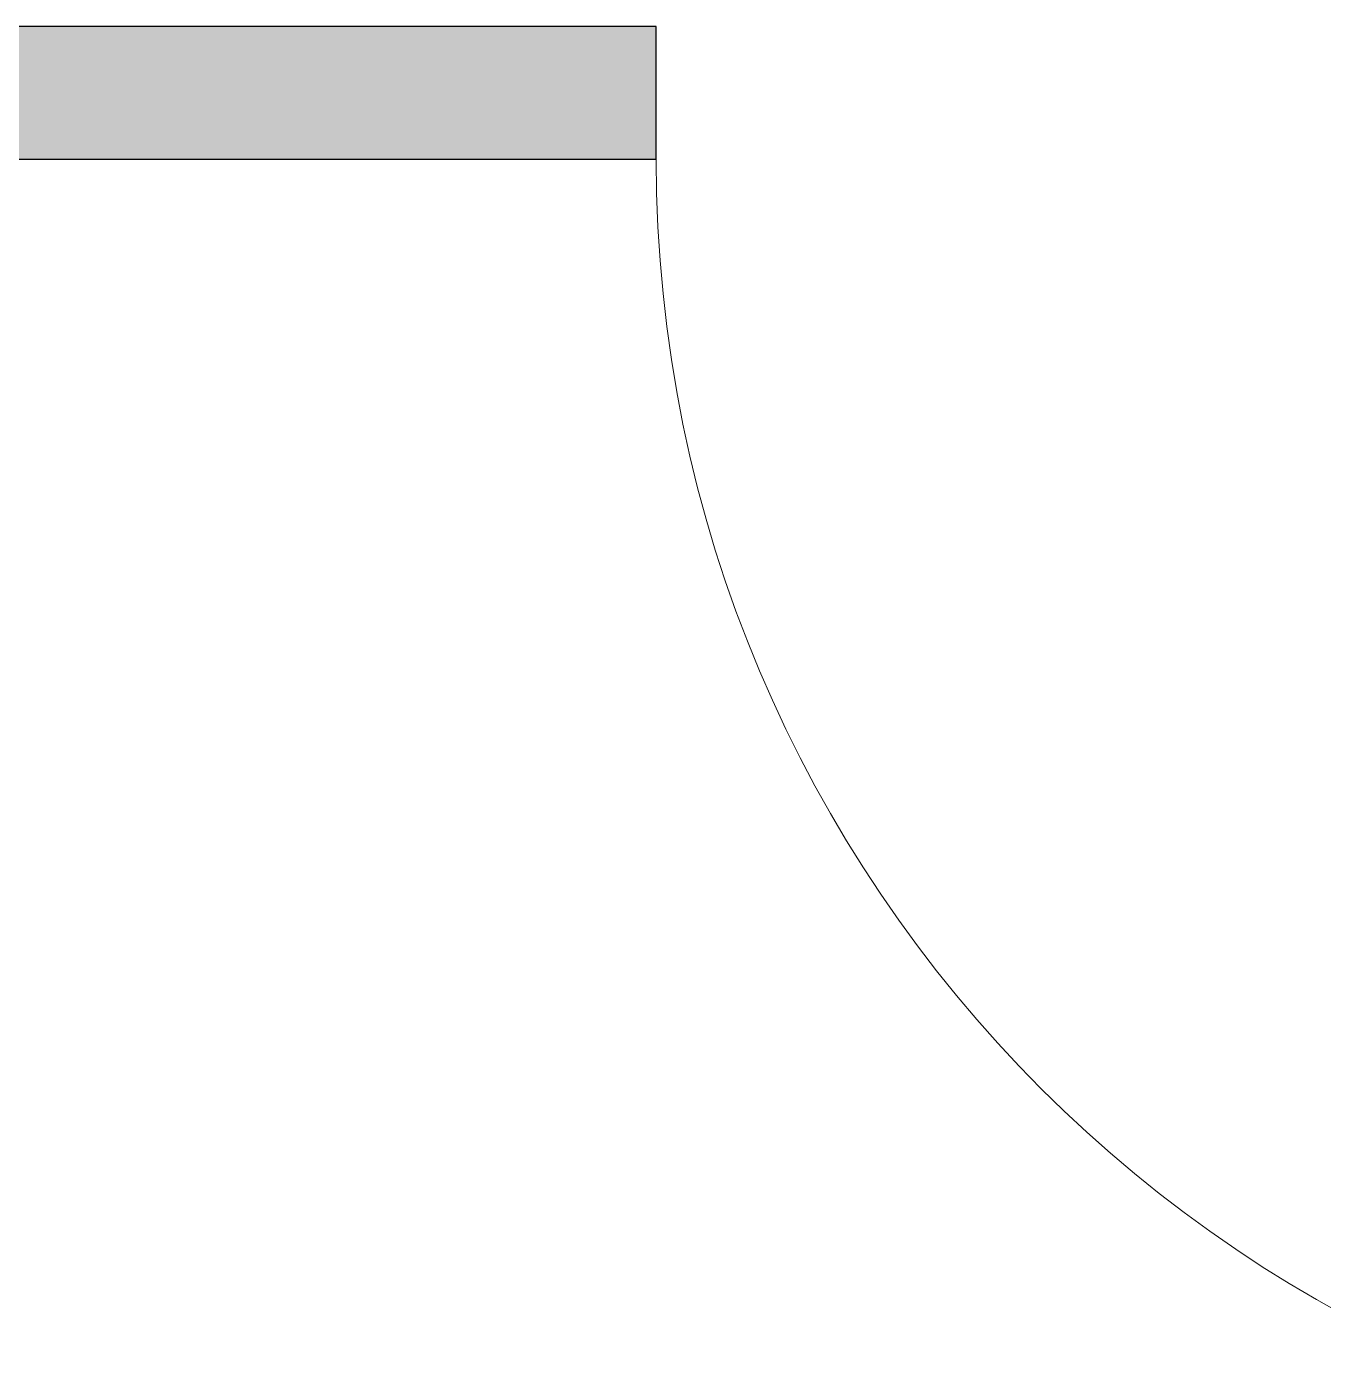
# Model space of a CAD drawing. Header units: millimetres. Extents: x 155927 to 317870, y -36033 to 97293.
# Drawn here: x 217102 to 218099, y 12593 to 13608 of the extents above; entities that cross this region are included whole.
import ezdxf

# ---------------------------------------------------------------- set-up
doc = ezdxf.new("R2010")
doc.units = ezdxf.units.MM
doc.header["$MEASUREMENT"] = 0
for name, color, linetype, lineweight in [('A-DOOR', 4, 'CONTINUOUS', 9), ('A-WALL-PATT', 7, 'CONTINUOUS', 9), ('I-WALL', 7, 'CONTINUOUS', 9)]:
    doc.layers.add(name, color=color, linetype=linetype, lineweight=lineweight)

msp = doc.modelspace()

# ---------------------------------------------------------------- hatches: boundary and pattern name
at = {"layer": 'A-WALL-PATT'}
h = msp.add_hatch(color=256, dxfattribs=at)
h.paths.add_polyline_path([(216091.8, 13505.6), (217586.3, 13505.6), (217586.3, 13607.6), (216091.8, 13607.6)], flags=0)
h.paths.add_polyline_path([(220212.3, 13505.6), (220212.3, 13607.6), (218596.3, 13607.6), (218596.3, 13505.6), (218815.8, 13505.6)], flags=0)
h.paths.add_polyline_path([(230452.2, 13505.6), (230738.8, 13505.6), (230738.8, 13607.6), (222672.3, 13607.6), (222672.3, 13505.6), (229850.8, 13505.6)], flags=0)
h.paths.add_polyline_path([(221222.3, 13505.6), (221662.3, 13505.6), (221662.3, 13607.6), (221222.3, 13607.6)], flags=0)

# ---------------------------------------------------------------- linework, layer by layer
at = {"layer": 'A-DOOR'}
msp.add_arc((218596.3, 13505.6), 1010, 180, 270, dxfattribs=at)
at = {"layer": 'I-WALL', "lineweight": 30}
for p, q in [((217586.3, 13607.6), (216091.8, 13607.6)), ((217586.3, 13505.6), (217586.3, 13607.6)), ((216091.8, 13505.6), (217586.3, 13505.6))]:
    msp.add_line(p, q, dxfattribs=at)

doc.saveas('drawing.dxf')
